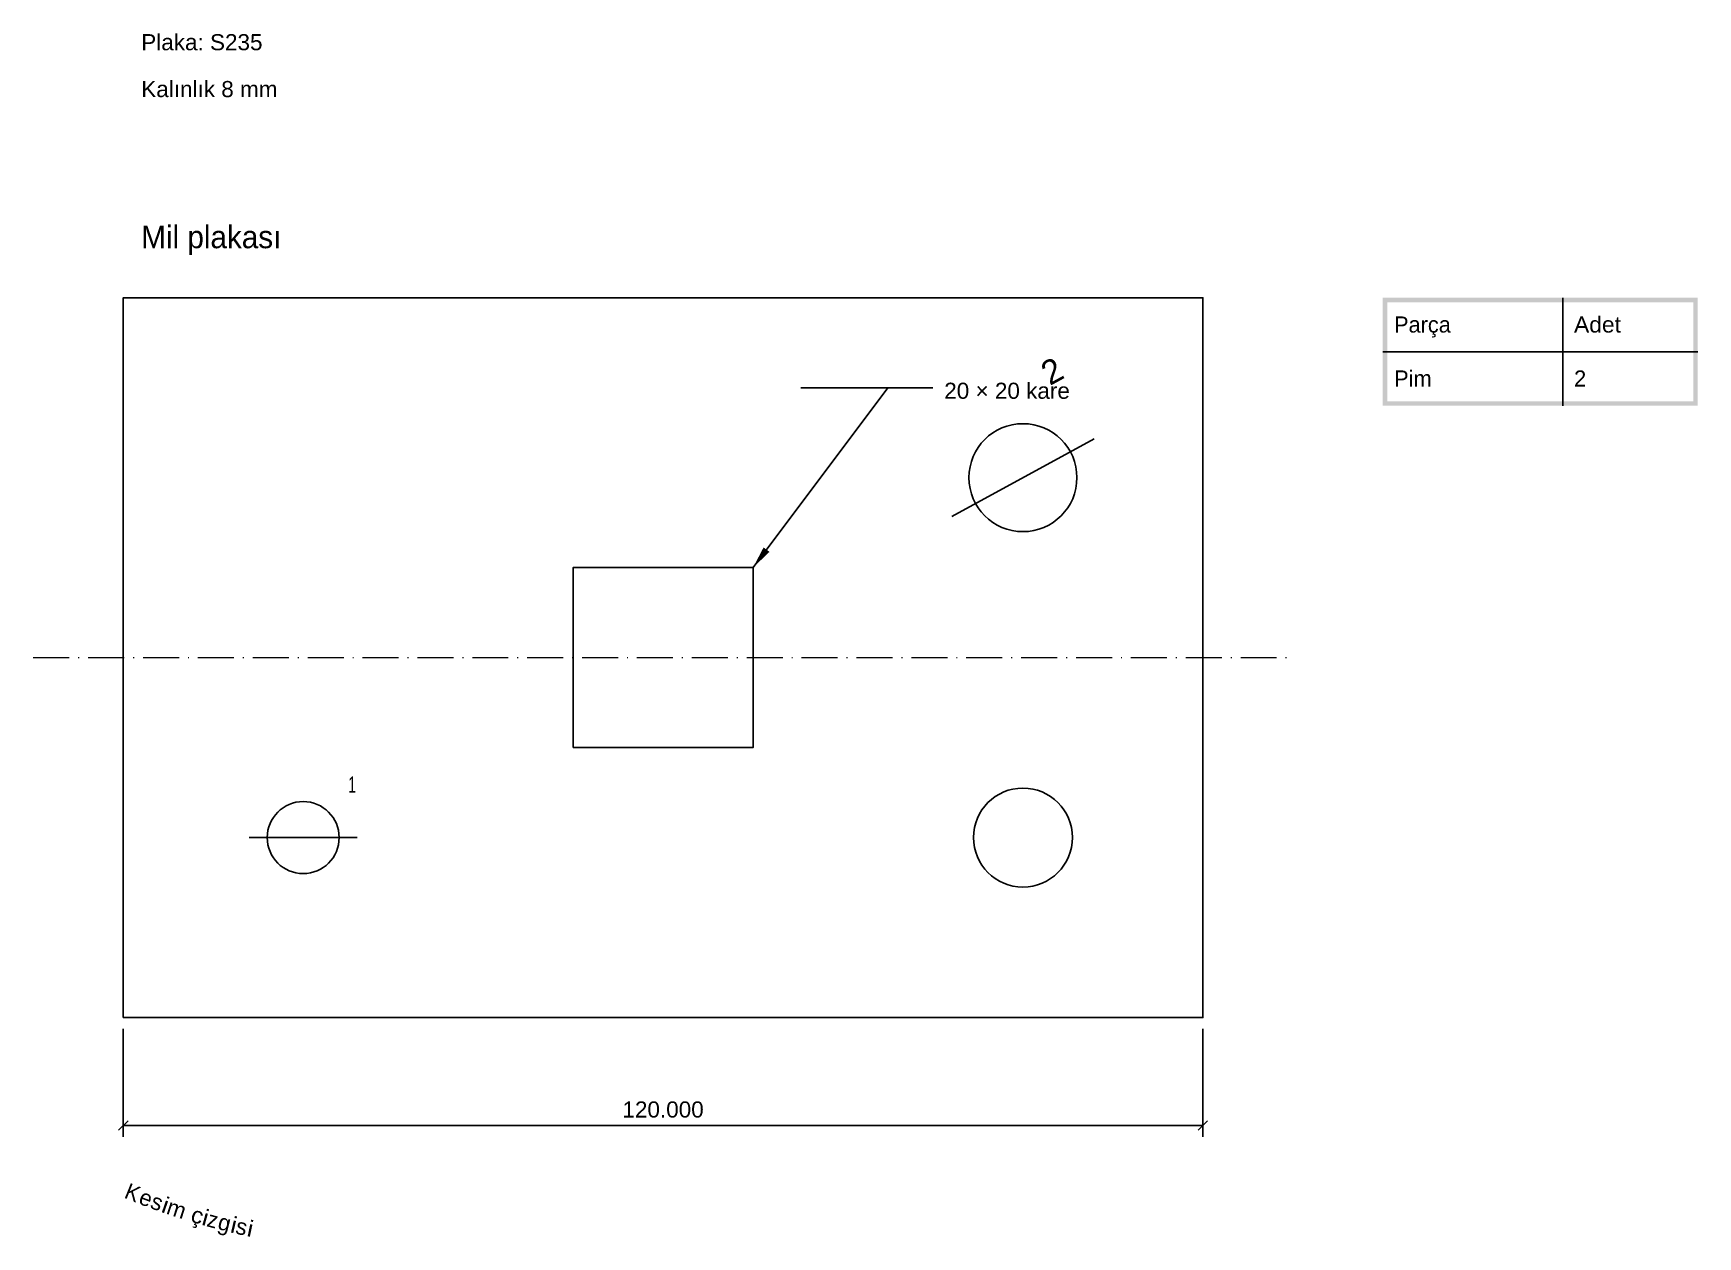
# Model space of a CAD drawing. Header units: millimetres. Extents: x -10 to 175, y -24 to 109.
import ezdxf

# ---------------------------------------------------------------- set-up
doc = ezdxf.new("R2010")
doc.units = ezdxf.units.MM
doc.linetypes.add('DASHDOT', pattern=[6, 4, -1, 0, -1])
doc.layers.add('Eksen', color=13, linetype='DASHDOT', lineweight=18, true_color=0xe5484d)
doc.layers.add('Ölçü', color=151, linetype='Continuous', lineweight=18, true_color=0x7fb2e5)
doc.layers.add('Parça', color=7, linetype='Continuous', lineweight=25)
doc.layers.add('Yazı', color=7, linetype='Continuous', lineweight=25)
doc.styles.get("Standard").update_dxf_attribs({"font": 'arial.ttf'})
doc.dimstyles.get("Standard").update_dxf_attribs({"dimtxt": 2.5, "dimasz": 2.5, "dimexe": 1.25, "dimexo": 0.625, "dimtad": 1, "dimzin": 0, "dimdsep": 46, "dimcen": 2.5, "dimazin": 0, "dimtfac": 1, "dimtmove": 0, "dimatfit": 3, "dimarcsym": 0})

# ---------------------------------------------------------------- blocks, each defined once
blk = doc.blocks.new('Pim')
at = {"color": 0, "linetype": 'ByBlock', "lineweight": -2, "transparency": 16777216}
blk.add_line((-6, 0), (6, 0), dxfattribs=at)
blk.add_circle((0, 0), 4, dxfattribs=at)
blk.add_attdef('NO', (5, 5), '', height=1.79)
blk = doc.blocks.new('*D1')
at = {"color": 0}
for p, q in [((0, -1.25), (0, -13.25)), ((120, -1.25), (120, -13.25)), ((-0.53, -12.53), (0.53, -11.47)), ((0, -12), (120, -12)), ((119.47, -12.53), (120.53, -11.47))]:
    blk.add_line(p, q, dxfattribs=at)
at = {"color": 0, "insert": (60, -10.23), "char_height": 1.79, "attachment_point": 5}
blk.add_mtext('120.000', dxfattribs=at)
blk = doc.blocks.new('*U1')
at = {"color": 0}
for p, q in [((20, 0), (20, -12)), ((0, -6), (35, -6))]:
    blk.add_line(p, q, dxfattribs=at)
for points in [[(0, 0), (35, 0), (0, -0.5), (35, -0.5)], [(0, -0.5), (0.5, -0.5), (0, -11.5), (0.5, -11.5)], [(34.5, -0.5), (35, -0.5), (34.5, -11.5), (35, -11.5)], [(0, -11.5), (35, -11.5), (0, -12), (35, -12)]]:
    blk.add_solid(points, dxfattribs=at)
for s, height, width, p in [('Parça', 1.7896, 0.966, (1.25, -3.875)), ('Adet', 1.7896, 1.015, (21.25, -3.875)), ('Pim', 1.7896, 0.972, (1.25, -9.875)), ('2', 1.79, 0.978, (21.25, -9.875))]:
    blk.add_text(s, height=height, dxfattribs=dict(at, width=width)).set_placement(p)
blk = doc.blocks.new('*U2')
at = {"color": 0}
for s, rotation, width, p in [('K', 338.01, 0.924, (0, 0)), ('e', 339.1504, 0.964, (1.59, -0.65)), ('s', 340.1375, 0.974, (2.89, -1.14)), ('i', 340.8353, 1.148, (4.11, -1.58)), ('m', 341.8389, 0.992, (4.68, -1.78)), ('ç', 343.6083, 1.052, (7.37, -2.65)), ('i', 344.3061, 1.148, (8.61, -3.01)), ('z', 344.9865, 0.902, (9.19, -3.18)), ('g', 345.9727, 0.976, (10.4, -3.5)), ('i', 346.721, 1.148, (11.79, -3.85)), ('s', 347.4188, 0.974, (12.38, -3.99)), ('i', 348.1167, 1.148, (13.64, -4.27))]:
    blk.add_text(s, height=1.79, rotation=rotation, dxfattribs=dict(at, width=width)).set_placement(p)

msp = doc.modelspace()

# ---------------------------------------------------------------- linework, layer by layer
at = {"layer": 'Eksen'}
msp.add_line((-10, 40), (130, 40), dxfattribs=at)
at = {"layer": 'Parça', "flags": 128}
for points in [[(0, 0), (120, 0), (120, 80), (0, 80)], [(50, 30), (70, 30), (70, 50), (50, 50)]]:
    msp.add_lwpolyline(points, close=True, dxfattribs=at)
at = {"layer": 'Parça'}
msp.add_circle((100, 20), 5.5, dxfattribs=at)

# ---------------------------------------------------------------- block references
ref = msp.add_blockref('Pim', (100, 60), dxfattribs=dict(at, xscale=1.5, yscale=1.5, zscale=1.5, rotation=28.64788975654116))
ref.add_attrib('NO', '2', (102.9862, 70.1776), dxfattribs={"height": 2.6843, "rotation": 28.64789, "width": 0.978})
ref = msp.add_blockref('Pim', (20, 20), dxfattribs=at)
ref.add_attrib('NO', '1', (25, 25), dxfattribs={"height": 1.7896, "width": 0.633})
at = {"layer": 'Yazı'}
for name, p in [('*U1', (140, 80)), ('*U2', (0, -20))]:
    msp.add_blockref(name, p, dxfattribs=at)

# ---------------------------------------------------------------- texts
at = {"layer": 'Yazı', "width": 0.942}
msp.add_text('Mil plakası', height=2.505371, dxfattribs=at).set_placement((2, 85.5))
at = {"layer": 'Yazı', "insert": (2, 109.2896), "char_height": 1.789551, "width": 45, "attachment_point": 1, "line_spacing_factor": 1.746248}
msp.add_mtext('Plaka: S235\\PKalınlık 8 mm', dxfattribs=at)
at = {"layer": 'Ölçü', "insert": (91.25, 69.6448), "char_height": 1.789551, "attachment_point": 4}
msp.add_mtext('20 × 20 kare', dxfattribs=at)

# ---------------------------------------------------------------- dimensions: what is measured, and where the dimension line sits
at = {"layer": 'Ölçü'}
dim = msp.add_aligned_dim(p1=(0, 0), p2=(120, 0), distance=-12, dimstyle='Standard', override={"dimtxt": 1.789551, "dimexe": 1.25, "dimexo": 1.25, "dimgap": 0.875, "dimtad": 1, "dimtih": 0, "dimtoh": 0, "dimdec": 3, "dimtsz": 1.06066, "dimaunit": 0, "dimadec": 4}, dxfattribs=at)
dim.commit()
dim.dimension.update_dxf_attribs({"geometry": '*D1', "text_midpoint": (60, -9.875)})

# ---------------------------------------------------------------- leaders
at = {"layer": 'Ölçü', "annotation_type": 0, "has_hookline": 1, "hookline_direction": 1, "text_width": 14.0625}
msp.add_leader([(70, 50), (85, 70), (90, 70)], dimstyle='Standard', override={"dimasz": 2.5}, dxfattribs=at)

doc.saveas('drawing.dxf')
